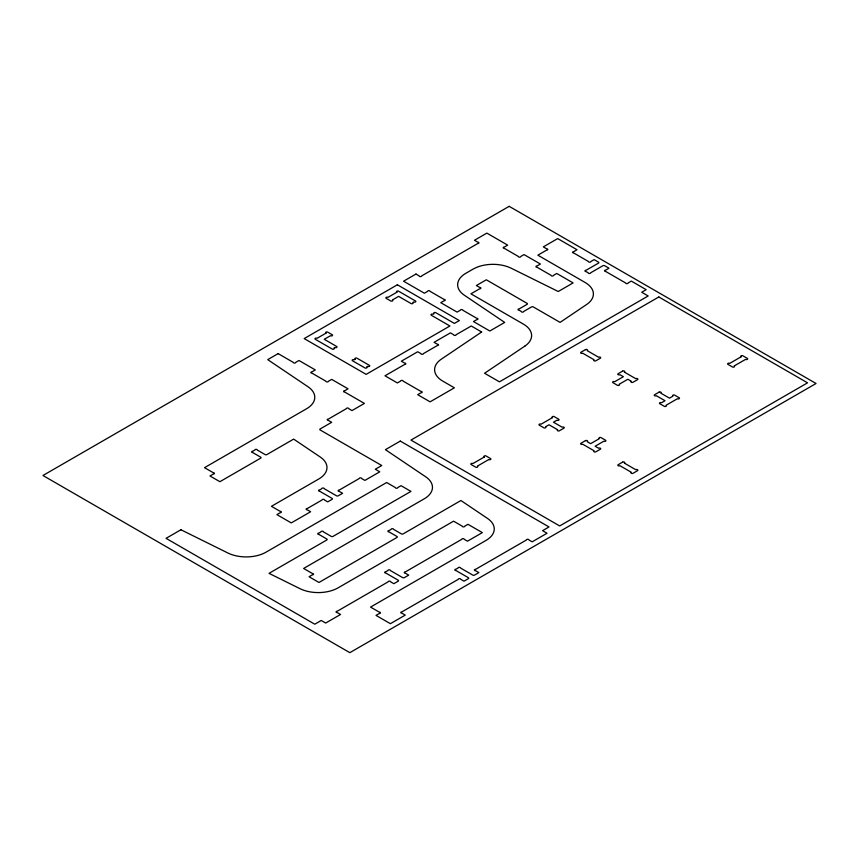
<?xml version="1.0" encoding="UTF-8"?>
<svg xmlns="http://www.w3.org/2000/svg" width="859" height="859" viewBox="0 0 859 859"><rect width="100%" height="100%" fill="white"/><g stroke="black" fill="none" stroke-linecap="round" stroke-linejoin="round"><path stroke-width="1.29" d="M481.652 332.003L441.354 359.148A28.046 16.192 0 0 0 442.814 381.138L454.39 387.817L430.091 401.84L417.699 394.689L420.931 392.821A1.224 0.709 0 0 0 422.166 392.112A1.224 0.709 0 0 0 420.931 391.403L403.064 381.085A1.224 0.709 0 0 0 401.84 380.376A1.224 0.709 0 0 0 400.616 381.085L397.373 382.953L384.982 375.791L404.578 364.484A1.224 0.709 0 0 0 405.802 363.776A1.224 0.709 0 0 0 404.578 363.067L401.346 361.199L417.699 351.75L420.931 353.618A1.224 0.709 0 0 0 422.166 354.327A1.224 0.709 0 0 0 423.39 353.618L437.295 345.586A1.224 0.709 0 0 0 438.519 344.878A1.224 0.709 0 0 0 437.295 344.18L434.063 342.312L450.417 332.863L453.659 334.731A1.224 0.709 0 0 0 454.883 335.439A1.224 0.709 0 0 0 456.108 334.731L471.247 325.99L481.652 332.003M524.87 346.102L484.573 373.257L499.444 381.836L648.169 295.968L641.716 292.253L646.183 289.676L631.311 281.086L628.079 282.955A1.224 0.709 0 0 1 626.845 283.663A1.224 0.709 0 0 1 625.62 282.955L605.767 271.498A1.224 0.709 0 0 1 604.543 270.789A1.224 0.709 0 0 1 605.767 270.08L608.999 268.212L604.661 265.71A1.224 0.709 0 0 0 602.932 265.71L590.648 272.797A1.224 0.709 0 0 1 589.424 273.506A1.224 0.709 0 0 1 588.19 272.797L586.182 271.637A1.224 0.709 0 0 1 584.958 270.929A1.224 0.709 0 0 1 586.182 270.22L598.465 263.133A1.224 0.709 0 0 0 598.465 262.124L594.127 259.622L590.895 261.49A1.224 0.709 0 0 1 589.671 262.199A1.224 0.709 0 0 1 588.436 261.49L573.791 253.029A1.224 0.709 0 0 1 572.566 252.321A1.224 0.709 0 0 1 573.791 251.623L577.023 249.754L557.695 238.587L543.317 246.887L546.549 248.756A1.224 0.709 0 0 1 547.774 249.464A1.224 0.709 0 0 1 546.549 250.173L537.863 255.187L585.183 282.514A28.046 16.192 0 0 1 586.643 304.494L560.079 322.393L533.278 306.921A1.224 0.709 0 0 0 531.538 306.921L523.722 311.441A1.224 0.709 0 0 1 522.497 312.15A1.224 0.709 0 0 1 521.263 311.441L519.255 310.282A1.224 0.709 0 0 1 518.031 309.573A1.224 0.709 0 0 1 519.255 308.864L527.082 304.344A1.224 0.709 0 0 0 527.082 303.345L486.301 279.798L476.391 285.532L479.623 287.389A1.224 0.709 0 0 1 480.847 288.098A1.224 0.709 0 0 1 479.623 288.807L470.936 293.832L523.41 324.122A28.046 16.192 0 0 1 524.87 346.102M509.172 206.332L42.95 475.499L349.828 652.668L816.05 383.501L509.172 206.332M278.144 353.618L267.729 359.631L308.027 386.775A28.046 16.192 0 0 1 306.566 408.755L204.517 467.672L213.215 472.686A1.224 0.709 0 0 1 214.439 473.395A1.224 0.709 0 0 1 213.215 474.104L209.972 475.972L219.893 481.695L260.664 458.158A1.224 0.709 0 0 0 260.664 457.16L252.847 452.639A1.224 0.709 0 0 1 251.623 451.931A1.224 0.709 0 0 1 252.847 451.222L254.855 450.062A1.224 0.709 0 0 1 256.079 449.354A1.224 0.709 0 0 1 257.303 450.062L265.13 454.583A1.224 0.709 0 0 0 266.859 454.583L293.66 439.11L320.235 457.009A28.046 16.192 0 0 1 318.775 478.989L271.444 506.316L280.131 511.33A1.224 0.709 0 0 1 281.365 512.039A1.224 0.709 0 0 1 280.131 512.748L276.899 514.616L291.276 522.916L310.614 511.749L307.372 509.881A1.224 0.709 0 0 1 306.148 509.172A1.224 0.709 0 0 1 307.372 508.464L322.028 500.013A1.224 0.709 0 0 1 323.252 499.304A1.224 0.709 0 0 1 324.477 500.013L327.719 501.881L332.046 499.369A1.224 0.709 0 0 0 332.046 498.37L319.773 491.284A1.224 0.709 0 0 1 318.539 490.575A1.224 0.709 0 0 1 319.773 489.866L321.781 488.707A1.224 0.709 0 0 1 323.005 487.998A1.224 0.709 0 0 1 324.23 488.707L336.513 495.793A1.224 0.709 0 0 0 338.253 495.793L342.591 493.291L339.348 491.423A1.224 0.709 0 0 1 338.124 490.714A1.224 0.709 0 0 1 339.348 490.006L359.202 478.549A1.224 0.709 0 0 1 360.436 477.84A1.224 0.709 0 0 1 361.66 478.549L364.892 480.406L379.764 471.827L375.308 469.25L381.75 465.524L320.149 429.962A1.224 0.709 0 0 1 320.149 428.963L331.681 422.306L328.449 420.438A1.224 0.709 0 0 1 327.215 419.74A1.224 0.709 0 0 1 328.449 419.031L346.317 408.712A1.224 0.709 0 0 1 347.541 408.004A1.224 0.709 0 0 1 348.775 408.712L352.007 410.581L364.399 403.419L344.803 392.112A1.224 0.709 0 0 1 343.579 391.403A1.224 0.709 0 0 1 344.803 390.695L348.035 388.826L331.681 379.377L328.449 381.246A1.224 0.709 0 0 1 327.215 381.954A1.224 0.709 0 0 1 325.99 381.246L312.085 373.214A1.224 0.709 0 0 1 310.861 372.505A1.224 0.709 0 0 1 312.085 371.797L315.317 369.928L298.964 360.49L295.721 362.358A1.224 0.709 0 0 1 294.497 363.067A1.224 0.709 0 0 1 293.273 362.358L278.144 353.618M397.373 284.78L304.172 338.586L366.149 374.363L449.923 325.99L431.336 315.264A1.224 0.709 0 0 1 431.336 314.254A1.224 0.709 0 0 1 433.065 314.254L434.063 313.685A1.224 0.709 0 0 1 434.063 312.687A1.224 0.709 0 0 1 435.792 312.687L454.39 323.413L459.34 320.557L397.373 284.78M415.971 274.042L403.569 281.204L424.4 293.22L427.632 291.351A1.224 0.709 0 0 1 428.856 290.643A1.224 0.709 0 0 1 430.08 291.351L443.985 299.383A1.224 0.709 0 0 1 445.22 300.092A1.224 0.709 0 0 1 443.985 300.8L440.753 302.669L457.117 312.107L460.349 310.239A1.224 0.709 0 0 1 461.573 309.541A1.224 0.709 0 0 1 462.797 310.239L476.713 318.27A1.224 0.709 0 0 1 477.937 318.979A1.224 0.709 0 0 1 476.713 319.688L473.47 321.556L489.834 331.005L504.705 322.415L464.408 295.271A28.046 16.192 0 0 1 465.868 273.28L473.148 269.082A28.046 16.192 0 0 1 511.223 268.233L558.243 291.502L573.114 282.922L556.761 273.473L553.518 275.342A1.224 0.709 0 0 1 552.294 276.05A1.224 0.709 0 0 1 551.07 275.342L537.165 267.31A1.224 0.709 0 0 1 535.941 266.601A1.224 0.709 0 0 1 537.165 265.893L540.397 264.024L524.044 254.586L520.801 256.454A1.224 0.709 0 0 1 519.577 257.163A1.224 0.709 0 0 1 518.353 256.454L504.448 248.423A1.224 0.709 0 0 1 503.213 247.714A1.224 0.709 0 0 1 504.448 247.005L507.68 245.137L486.86 233.111L474.469 240.273L477.701 242.141A1.224 0.709 0 0 1 478.925 242.85A1.224 0.709 0 0 1 477.701 243.559L421.651 275.911A1.224 0.709 0 0 1 420.427 276.619A1.224 0.709 0 0 1 419.203 275.911L415.971 274.042M325.99 333.152L317.068 338.296A1.224 0.709 0 0 0 315.328 338.296A1.224 0.709 0 0 0 315.328 339.305L332.186 349.033A1.224 0.709 0 0 0 333.926 349.033A1.224 0.709 0 0 0 333.926 348.035L334.913 347.455A1.224 0.709 0 0 0 336.653 347.455A1.224 0.709 0 0 0 336.653 346.456L324.251 339.305L330.447 335.729A1.224 0.709 0 0 0 332.186 335.729A1.224 0.709 0 0 0 332.186 334.72L327.719 332.143A1.224 0.709 0 0 0 325.99 332.143A1.224 0.709 0 0 0 325.99 333.152M396.879 292.221L387.957 297.375A1.224 0.709 0 0 0 386.217 297.375A1.224 0.709 0 0 0 386.217 298.374L390.684 300.951A1.224 0.709 0 0 0 392.423 300.951A1.224 0.709 0 0 0 392.423 299.952L398.619 296.366L411.01 303.528A1.224 0.709 0 0 0 412.749 303.528A1.224 0.709 0 0 0 412.749 302.518L413.737 301.949A1.224 0.709 0 0 0 415.466 301.949A1.224 0.709 0 0 0 415.466 300.951L398.619 291.222A1.224 0.709 0 0 0 396.879 291.222A1.224 0.709 0 0 0 396.879 292.221M355.239 359.191L354.252 359.771A1.224 0.709 0 0 0 352.512 359.771A1.224 0.709 0 0 0 352.512 360.769L364.903 367.92A1.224 0.709 0 0 0 366.643 367.92A1.224 0.709 0 0 0 366.643 366.922L367.631 366.353A1.224 0.709 0 0 0 369.37 366.353A1.224 0.709 0 0 0 369.37 365.343L356.968 358.192A1.224 0.709 0 0 0 355.239 358.192A1.224 0.709 0 0 0 355.239 359.191M180.927 529.756L166.055 538.335L314.781 624.203L321.223 620.477L325.679 623.054L340.551 614.475L337.319 612.607A1.224 0.709 0 0 1 336.094 611.898A1.224 0.709 0 0 1 337.319 611.189L388.161 581.833A1.224 0.709 0 0 1 389.385 581.124A1.224 0.709 0 0 1 390.609 581.833L393.851 583.701L398.189 581.199A1.224 0.709 0 0 0 398.189 580.201L385.906 573.103A1.224 0.709 0 0 1 384.671 572.395A1.224 0.709 0 0 1 385.906 571.686L387.914 570.526A1.224 0.709 0 0 1 389.138 569.818A1.224 0.709 0 0 1 390.362 570.526L402.646 577.624A1.224 0.709 0 0 0 404.385 577.624L408.723 575.122L405.48 573.254A1.224 0.709 0 0 1 404.256 572.545A1.224 0.709 0 0 1 405.48 571.836L461.777 539.334A1.224 0.709 0 0 1 463.001 538.625A1.224 0.709 0 0 1 464.225 539.334L467.468 541.202L482.339 532.612L467.962 524.312L464.73 526.18A1.224 0.709 0 0 1 463.495 526.889A1.224 0.709 0 0 1 462.271 526.18L453.584 521.166L338.092 587.846A28.046 16.192 0 0 1 300.016 588.683L269.017 573.35L326.796 539.989A1.224 0.709 0 0 0 326.796 538.98L318.979 534.47A1.224 0.709 0 0 1 317.755 533.761A1.224 0.709 0 0 1 318.979 533.052L320.987 531.893A1.224 0.709 0 0 1 322.211 531.184A1.224 0.709 0 0 1 323.435 531.893L331.263 536.403A1.224 0.709 0 0 0 332.991 536.403L410.946 491.402L401.035 485.679L397.803 487.547A1.224 0.709 0 0 1 396.579 488.256A1.224 0.709 0 0 1 395.344 487.547L386.657 482.522L266.022 552.176A28.046 16.192 0 0 1 227.946 553.024L180.927 529.756M400.294 441.086L385.423 449.676L425.72 476.82A28.046 16.192 0 0 1 424.26 498.8L303.624 568.454L312.311 573.468A1.224 0.709 0 0 1 313.535 574.177A1.224 0.709 0 0 1 312.311 574.886L309.079 576.754L318.99 582.477L396.944 537.466A1.224 0.709 0 0 0 396.944 536.467L389.127 531.946A1.224 0.709 0 0 1 387.903 531.238A1.224 0.709 0 0 1 389.127 530.529L391.135 529.369A1.224 0.709 0 0 1 392.359 528.672A1.224 0.709 0 0 1 393.583 529.369L401.411 533.89A1.224 0.709 0 0 0 403.139 533.89L460.929 500.529L487.504 518.428A28.046 16.192 0 0 1 486.033 540.408L370.551 607.088L379.238 612.102A1.224 0.709 0 0 1 380.462 612.811A1.224 0.709 0 0 1 379.238 613.519L376.006 615.388L390.383 623.688L405.255 615.108L402.012 613.24A1.224 0.709 0 0 1 400.788 612.531A1.224 0.709 0 0 1 402.012 611.823L458.309 579.32A1.224 0.709 0 0 1 459.533 578.612A1.224 0.709 0 0 1 460.757 579.32L464 581.189L468.338 578.687A1.224 0.709 0 0 0 468.338 577.678L456.054 570.591A1.224 0.709 0 0 1 454.83 569.882A1.224 0.709 0 0 1 456.054 569.173L458.062 568.014A1.224 0.709 0 0 1 459.286 567.305A1.224 0.709 0 0 1 460.51 568.014L472.794 575.101A1.224 0.709 0 0 0 474.533 575.101L478.871 572.599L475.639 570.73A1.224 0.709 0 0 1 474.404 570.022A1.224 0.709 0 0 1 475.639 569.313L526.47 539.967A1.224 0.709 0 0 1 527.694 539.259A1.224 0.709 0 0 1 528.929 539.967L532.161 541.836L547.033 533.246L542.577 530.669L549.019 526.954L400.294 441.086M658.821 296.978L410.956 440.087L559.671 525.944L807.546 382.835L658.821 296.978M585.451 349.634L580.995 352.211A1.224 0.709 0 0 0 580.995 353.221A1.224 0.709 0 0 0 582.724 353.221L594.127 359.803A1.224 0.709 0 0 0 594.127 360.801A1.224 0.709 0 0 0 595.867 360.801L600.323 358.224A1.224 0.709 0 0 0 600.323 357.226A1.224 0.709 0 0 0 598.594 357.226L587.191 350.644A1.224 0.709 0 0 0 587.191 349.634A1.224 0.709 0 0 0 585.451 349.634M622.635 371.109L618.169 373.676A1.224 0.709 0 0 0 618.169 374.685A1.224 0.709 0 0 0 619.908 374.685L623.376 376.682L614.7 381.697A1.224 0.709 0 0 0 612.972 381.697A1.224 0.709 0 0 0 612.972 382.695L617.428 385.272A1.224 0.709 0 0 0 619.167 385.272A1.224 0.709 0 0 0 619.167 384.274L627.843 379.259L631.311 381.267A1.224 0.709 0 0 0 631.311 382.266A1.224 0.709 0 0 0 633.04 382.266L637.507 379.689A1.224 0.709 0 0 0 637.507 378.69A1.224 0.709 0 0 0 635.767 378.69L624.364 372.108A1.224 0.709 0 0 0 624.364 371.109A1.224 0.709 0 0 0 622.635 371.109M484.326 456.967L472.922 463.549A1.224 0.709 0 0 0 471.183 463.549A1.224 0.709 0 0 0 471.183 464.558L475.65 467.135A1.224 0.709 0 0 0 477.379 467.135A1.224 0.709 0 0 0 477.379 466.126L488.782 459.544A1.224 0.709 0 0 0 490.521 459.544A1.224 0.709 0 0 0 490.521 458.545L486.054 455.968A1.224 0.709 0 0 0 484.326 455.968A1.224 0.709 0 0 0 484.326 456.967M552.487 417.614L541.084 424.196A1.224 0.709 0 0 0 539.345 424.196A1.224 0.709 0 0 0 539.345 425.194L543.811 427.771A1.224 0.709 0 0 0 545.551 427.771A1.224 0.709 0 0 0 545.551 426.773L549.019 424.776L557.695 429.779A1.224 0.709 0 0 0 557.695 430.778A1.224 0.709 0 0 0 559.424 430.778L563.891 428.201A1.224 0.709 0 0 0 563.891 427.202A1.224 0.709 0 0 0 562.151 427.202L553.475 422.198L556.943 420.191A1.224 0.709 0 0 0 558.683 420.191A1.224 0.709 0 0 0 558.683 419.192L554.227 416.615A1.224 0.709 0 0 0 552.487 416.615A1.224 0.709 0 0 0 552.487 417.614M659.068 392.144L654.612 394.721A1.224 0.709 0 0 0 654.612 395.72A1.224 0.709 0 0 0 656.34 395.72L665.016 400.724L661.548 402.731A1.224 0.709 0 0 0 659.819 402.731A1.224 0.709 0 0 0 659.819 403.73L664.275 406.307A1.224 0.709 0 0 0 666.015 406.307A1.224 0.709 0 0 0 666.015 405.308L677.418 398.726A1.224 0.709 0 0 0 679.147 398.726A1.224 0.709 0 0 0 679.147 397.728L674.691 395.151A1.224 0.709 0 0 0 672.951 395.151A1.224 0.709 0 0 0 672.951 396.149L669.483 398.157L660.807 393.143A1.224 0.709 0 0 0 660.807 392.144A1.224 0.709 0 0 0 659.068 392.144M585.451 440.656L580.995 443.233A1.224 0.709 0 0 0 580.995 444.232A1.224 0.709 0 0 0 582.724 444.232L594.127 450.814A1.224 0.709 0 0 0 594.127 451.813A1.224 0.709 0 0 0 595.867 451.813L600.323 449.246A1.224 0.709 0 0 0 600.323 448.237A1.224 0.709 0 0 0 598.594 448.237L595.115 446.24L603.791 441.225A1.224 0.709 0 0 0 605.531 441.225A1.224 0.709 0 0 0 605.531 440.227L601.075 437.65A1.224 0.709 0 0 0 599.335 437.65A1.224 0.709 0 0 0 599.335 438.648L590.659 443.663L587.191 441.655A1.224 0.709 0 0 0 587.191 440.656A1.224 0.709 0 0 0 585.451 440.656M741.113 356.796L729.71 363.378A1.224 0.709 0 0 0 727.981 363.378A1.224 0.709 0 0 0 727.981 364.377L732.437 366.954A1.224 0.709 0 0 0 734.177 366.954A1.224 0.709 0 0 0 734.177 365.955L745.58 359.373A1.224 0.709 0 0 0 747.309 359.373A1.224 0.709 0 0 0 747.309 358.364L742.852 355.798A1.224 0.709 0 0 0 741.113 355.798A1.224 0.709 0 0 0 741.113 356.796M622.635 462.121L618.169 464.698A1.224 0.709 0 0 0 618.169 465.696A1.224 0.709 0 0 0 619.908 465.696L631.311 472.278A1.224 0.709 0 0 0 631.311 473.288A1.224 0.709 0 0 0 633.04 473.288L637.507 470.711A1.224 0.709 0 0 0 637.507 469.701A1.224 0.709 0 0 0 635.767 469.701L624.364 463.119A1.224 0.709 0 0 0 624.364 462.121A1.224 0.709 0 0 0 622.635 462.121"/></g></svg>
